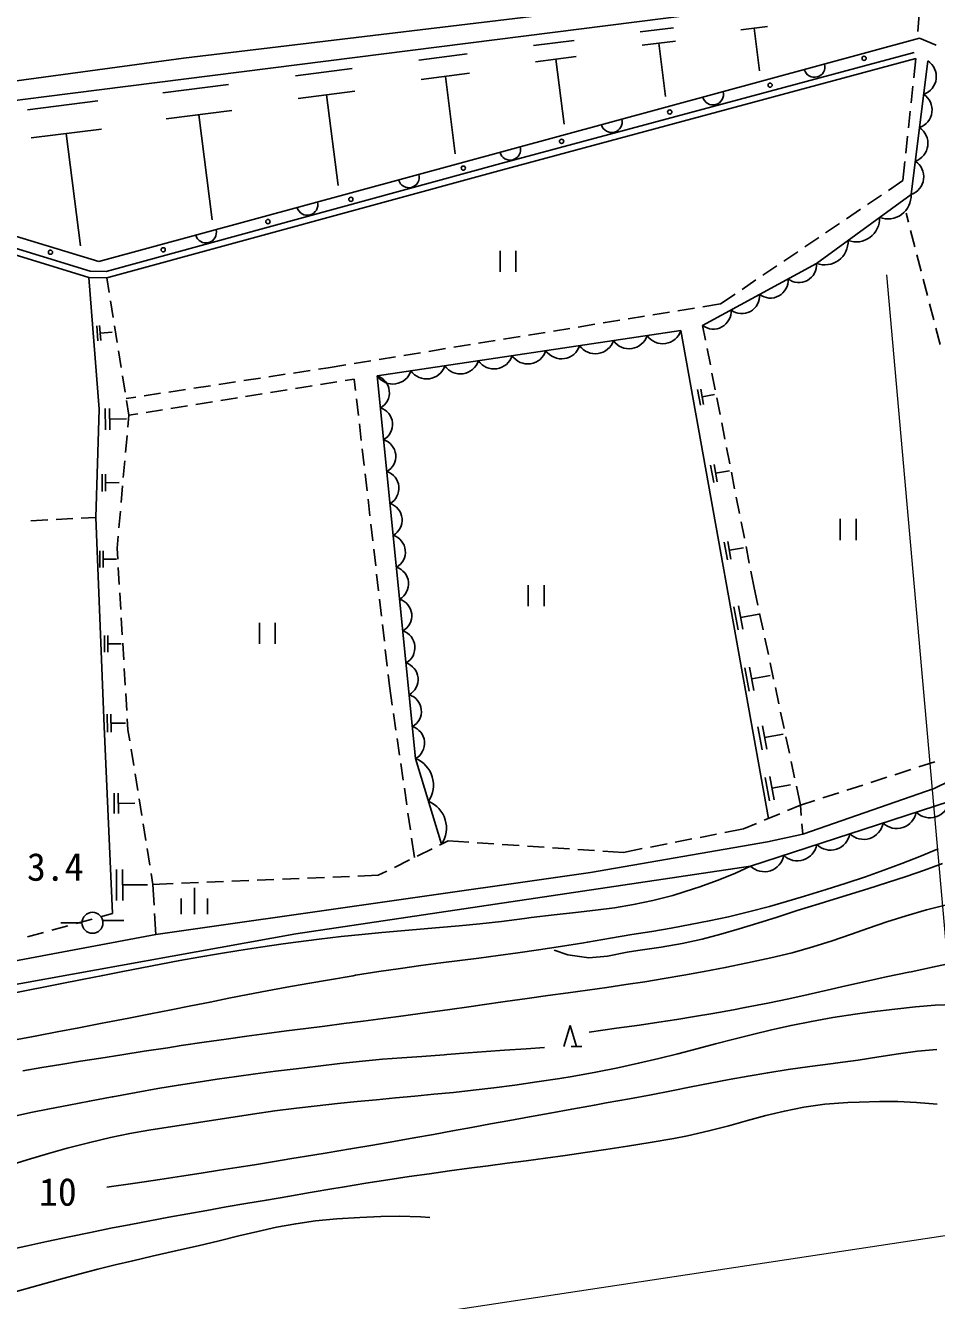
# Model space of a CAD drawing. Units: millimetres, scale not verified. Extents: x 40000 to 680000, y 20000 to 380000.
# Drawn here: x 301805 to 345144, y 264086 to 324722 of the extents above; entities that cross this region are included whole.
import ezdxf
from ezdxf.enums import TextEntityAlignment as Align

# ---------------------------------------------------------------- set-up
doc = ezdxf.new("R2010")
doc.units = ezdxf.units.MM
doc.header["$LTSCALE"] = 1000
doc.linetypes.add('CHAIN', pattern=[18.5, 12, -1.5, 3.5, -1.5])
for name, color, linetype, lineweight in [('M-BGD', 7, 'Continuous', 25), ('M-BMK', 2, 'CHAIN', 13), ('M-STR-HTXT', 7, 'Continuous', 13)]:
    doc.layers.add(name, color=color, linetype=linetype, lineweight=lineweight)
doc.styles.add('ＭＳ ゴシック', font='')
doc.styles.get('ＭＳ ゴシック').set_extended_font_data('MS Gothic')

msp = doc.modelspace()

# ---------------------------------------------------------------- linework, layer by layer
at = {"layer": 'M-BGD'}
for p, q in [((302676, 321324), (341477, 326243)), ((344402, 326330), (344252, 324442)), ((326934, 325281), (309326, 323170)), ((331053, 324414), (332640, 324616)), ((335840, 324508), (337107, 324669)), ((336473, 324588), (336731, 322561)), ((305295, 313497), (344328, 324115)), ((325976, 323769), (327906, 324014)), ((331134, 323780), (332720, 323981)), ((331927, 323880), (332250, 321342)), ((345124, 323784), (344328, 324115)), ((320516, 323074), (322815, 323367)), ((324425, 318152), (344082, 323440)), ((326074, 322997), (328004, 323242)), ((309326, 323170), (296630, 321456)), ((314645, 322328), (317341, 322671)), ((324504, 317862), (344160, 323151)), ((327039, 323119), (327431, 320032)), ((343933, 316686), (344733, 323040)), ((344160, 323151), (344063, 322236)), ((320633, 322155), (322932, 322447)), ((321782, 322301), (322250, 318622)), ((308332, 321526), (311455, 321923)), ((314782, 321250), (317478, 321592)), ((316130, 321421), (316679, 317107)), ((344021, 321838), (343937, 321043)), ((288134, 319462), (302676, 321324)), ((301905, 320709), (305247, 321133)), ((308491, 320276), (311614, 320673)), ((310052, 320475), (310688, 315477)), ((343895, 320645), (343811, 319849)), ((302075, 319372), (305417, 319797)), ((303746, 319584), (304426, 314238)), ((343769, 319452), (343685, 318656)), ((305642, 313016), (324425, 318152)), ((305678, 312715), (324504, 317862)), ((343643, 318258), (343546, 317344)), ((343546, 317344), (342853, 316876)), ((339438, 313409), (343933, 316686)), ((342522, 316652), (341859, 316204)), ((296889, 316054), (305295, 313497)), ((341527, 315980), (340865, 315532)), ((297450, 315312), (304875, 313039)), ((340533, 315308), (339870, 314861)), ((343808, 315365), (343696, 315797)), ((297457, 314996), (304826, 312740)), ((344109, 314203), (343908, 314978)), ((339539, 314637), (338876, 314189)), ((324383, 314005), (324383, 313005)), ((325133, 314005), (325133, 313005)), ((338544, 313965), (337881, 313517)), ((344410, 313041), (344209, 313816)), ((304875, 313039), (305642, 313016)), ((334015, 310456), (339438, 313409)), ((337550, 313293), (336887, 312845)), ((304826, 312740), (305678, 312715)), ((305311, 306479), (304826, 312740)), ((305678, 312715), (305790, 312016)), ((336555, 312622), (335893, 312174)), ((344710, 311880), (344510, 312654)), ((335561, 311950), (334868, 311482)), ((305853, 311621), (305979, 310831)), ((332444, 311088), (331654, 310959)), ((333629, 311280), (332839, 311152)), ((334868, 311482), (334023, 311345)), ((345011, 310718), (344811, 311492)), ((328891, 310510), (328101, 310381)), ((330075, 310702), (329286, 310574)), ((331260, 310895), (330470, 310767)), ((305253, 309730), (305191, 310435)), ((305394, 309742), (305332, 310447)), ((305363, 310095), (305928, 310144)), ((306042, 310436), (306168, 309646)), ((318538, 308054), (332984, 310212)), ((325337, 309932), (324548, 309803)), ((326522, 310124), (325732, 309996)), ((327706, 310317), (326917, 310189)), ((337146, 287007), (332984, 310212)), ((334015, 310456), (334153, 309755)), ((345312, 309556), (345111, 310331)), ((306231, 309251), (306357, 308461)), ((321784, 309354), (320995, 309225)), ((322969, 309546), (322179, 309418)), ((324153, 309739), (323363, 309611)), ((334230, 309362), (334385, 308577)), ((318231, 308776), (317441, 308647)), ((319415, 308969), (318626, 308840)), ((320600, 309161), (319810, 309033)), ((306420, 308066), (306546, 307276)), ((314165, 308135), (313374, 308014)), ((315352, 308316), (314561, 308195)), ((316201, 308446), (315747, 308376)), ((317046, 308583), (316201, 308446)), ((320366, 289862), (318538, 308054)), ((334462, 308185), (334616, 307400)), ((310607, 307591), (309816, 307470)), ((311793, 307772), (311002, 307652)), ((312979, 307954), (312188, 307833)), ((314648, 307456), (315438, 307583)), ((315833, 307646), (316623, 307773)), ((317018, 307837), (317442, 307905)), ((317442, 307905), (317504, 307366)), ((334056, 306697), (333925, 307429)), ((307048, 307048), (306593, 306978)), ((306609, 306881), (306720, 306182)), ((308234, 307229), (307443, 307108)), ((309420, 307410), (308630, 307289)), ((309909, 306694), (310699, 306821)), ((311094, 306885), (311884, 307012)), ((312279, 307075), (313068, 307202)), ((313463, 307265), (314253, 307392)), ((317549, 306969), (317641, 306174)), ((333910, 306671), (333778, 307403)), ((333990, 307063), (334576, 307168)), ((334693, 307007), (334848, 306222)), ((305153, 301327), (305311, 306479)), ((305610, 305497), (305601, 306507)), ((305812, 305499), (305803, 306508)), ((306720, 306182), (307144, 306250)), ((307539, 306314), (308329, 306441)), ((308724, 306504), (309514, 306631)), ((305807, 306004), (306615, 306011)), ((306720, 306182), (306670, 305616)), ((317687, 305777), (317778, 304982)), ((334925, 305830), (335079, 305045)), ((306635, 305218), (306565, 304421)), ((317824, 304585), (317916, 303790)), ((335156, 304653), (335310, 303868)), ((306530, 304022), (306459, 303225)), ((334544, 302984), (334396, 303811)), ((334709, 303013), (334561, 303841)), ((305456, 302567), (305449, 303384)), ((305619, 302569), (305612, 303385)), ((317962, 303393), (318053, 302598)), ((334635, 303427), (335297, 303546)), ((335388, 303475), (335542, 302690)), ((305615, 302977), (306268, 302983)), ((306424, 302827), (306354, 302030)), ((318099, 302201), (318191, 301406)), ((335619, 302298), (335773, 301513)), ((306318, 301632), (306248, 300835)), ((302064, 301170), (302863, 301211)), ((303263, 301231), (304062, 301272)), ((304461, 301292), (305153, 301327)), ((305555, 291380), (305153, 301327)), ((318236, 301009), (318328, 300214)), ((335850, 301120), (336005, 300335)), ((340565, 301252), (340565, 300252)), ((341315, 301252), (341315, 300252)), ((306213, 300436), (306163, 299870)), ((335197, 299309), (335045, 300155)), ((335366, 299340), (335214, 300185)), ((305342, 298939), (305335, 299734)), ((305501, 298941), (305494, 299735)), ((306163, 299870), (306194, 299339)), ((318374, 299816), (318465, 299022)), ((335290, 299762), (335966, 299884)), ((336082, 299943), (336236, 299158)), ((305498, 299338), (306133, 299343)), ((306218, 298940), (306266, 298141)), ((318511, 298624), (318603, 297830)), ((336313, 298765), (336451, 298064)), ((306290, 297742), (306338, 296943)), ((325725, 298105), (325725, 297105)), ((326475, 298105), (326475, 297105)), ((336451, 298064), (336645, 297155)), ((318648, 297432), (318740, 296637)), ((335926, 296014), (335728, 297119)), ((306362, 296544), (306409, 295745)), ((335705, 295974), (335507, 297079)), ((335827, 296566), (336711, 296725)), ((336728, 296764), (336894, 295981)), ((312939, 296317), (312939, 295317)), ((313689, 296317), (313689, 295317)), ((318786, 296240), (318877, 295445)), ((305571, 294917), (305564, 295709)), ((305729, 294919), (305722, 295710)), ((305725, 295315), (306359, 295320)), ((306433, 295346), (306481, 294547)), ((336978, 295590), (337144, 294808)), ((318923, 295048), (319015, 294253)), ((306505, 294148), (306553, 293350)), ((336229, 293063), (336031, 294168)), ((336450, 293102), (336252, 294207)), ((337227, 294417), (337394, 293634)), ((319061, 293856), (319123, 293318)), ((336351, 293655), (337235, 293813)), ((306576, 292950), (306624, 292152)), ((319123, 293318), (319255, 292402)), ((337477, 293243), (337644, 292460)), ((305705, 291111), (305698, 291968)), ((305876, 291112), (305869, 291970)), ((306648, 291752), (306680, 291221)), ((319313, 292006), (319427, 291214)), ((337727, 292069), (337893, 291287)), ((305949, 282487), (305555, 291380)), ((305873, 291541), (306559, 291547)), ((306680, 291221), (306763, 290707)), ((336846, 290267), (336648, 291373)), ((337067, 290307), (336869, 291412)), ((345032, 288440), (351142, 291447)), ((319485, 290818), (319599, 290026)), ((336968, 290860), (337853, 291018)), ((337977, 290895), (338143, 290113)), ((306827, 290312), (306954, 289523)), ((321601, 285788), (320366, 289862)), ((319657, 289631), (319771, 288839)), ((338227, 289722), (338393, 288939)), ((343166, 289092), (343928, 289338)), ((344308, 289461), (345069, 289707)), ((307018, 289128), (307146, 288338)), ((337195, 287853), (336997, 288958)), ((337416, 287892), (337218, 288998)), ((342024, 288723), (342786, 288969)), ((306031, 287241), (306023, 288215)), ((306226, 287242), (306218, 288216)), ((319829, 288443), (319944, 287651)), ((337317, 288445), (338201, 288604)), ((338476, 288548), (338670, 287639)), ((338787, 286256), (345032, 288440)), ((339741, 287985), (340502, 288231)), ((340882, 288354), (341644, 288600)), ((306222, 287729), (307001, 287736)), ((307210, 287943), (307338, 287153)), ((336298, 284744), (345751, 287819)), ((338058, 287385), (338670, 287639)), ((338670, 287639), (339360, 287862)), ((338711, 287147), (338670, 287639)), ((320001, 287255), (320116, 286464)), ((336950, 286926), (337689, 287232)), ((307401, 286758), (307529, 285969)), ((333895, 286112), (334680, 286266)), ((335072, 286343), (335969, 286519)), ((335969, 286519), (336580, 286772)), ((337101, 285892), (338787, 286256)), ((338787, 286256), (338745, 286748)), ((320173, 286068), (320306, 285152)), ((321508, 285742), (321918, 285944)), ((321918, 285944), (322891, 285880)), ((323290, 285854), (324089, 285802)), ((324488, 285776), (325286, 285723)), ((325685, 285697), (326484, 285645)), ((326883, 285619), (327681, 285566)), ((328683, 284436), (337101, 285892)), ((331540, 285651), (332325, 285804)), ((332717, 285881), (333502, 286035)), ((307593, 285574), (307721, 284784)), ((319354, 284684), (320072, 285037)), ((320431, 285213), (321149, 285566)), ((328080, 285540), (328878, 285488)), ((329278, 285462), (330251, 285398)), ((330251, 285398), (331147, 285574)), ((306140, 283110), (306128, 284580)), ((306434, 283112), (306422, 284582)), ((307784, 284389), (307867, 283875)), ((308009, 281491), (328683, 284436)), ((336298, 284744), (314663, 281530)), ((318585, 284306), (318995, 284508)), ((306428, 283847), (307604, 283857)), ((307867, 283875), (308830, 283914)), ((307926, 282883), (307867, 283875)), ((309229, 283930), (310029, 283962)), ((310429, 283978), (311228, 284010)), ((311628, 284026), (312427, 284058)), ((312827, 284075), (313626, 284107)), ((314026, 284123), (314825, 284155)), ((315225, 284171), (316024, 284203)), ((316424, 284219), (317223, 284251)), ((317623, 284267), (318585, 284306)), ((309217, 282459), (309217, 283209)), ((309842, 282459), (309842, 283709)), ((310467, 282459), (310467, 283209)), ((304492, 282048), (303492, 282048)), ((304211, 282009), (304983, 282221)), ((305369, 282327), (305949, 282487)), ((305478, 282165), (306478, 282157)), ((308009, 281491), (307950, 282483)), ((314663, 281530), (299837, 278848)), ((300735, 280128), (308009, 281491)), ((301897, 281373), (302669, 281585)), ((303054, 281691), (303826, 281903)), ((327421, 276160), (327721, 277160)), ((327721, 277160), (328021, 276160)), ((327771, 276160), (328271, 276160))]:
    msp.add_line(p, q, dxfattribs=at)
for points in [[(345225, 285566), (344356, 285201), (343501, 284863), (342643, 284546), (341766, 284240), (340854, 283938), (339890, 283633), (338857, 283316), (338278, 283142), (337201, 282831), (336196, 282566), (335245, 282337), (334329, 282139), (333429, 281962), (332528, 281799), (331607, 281642), (330647, 281484), (329629, 281316), (328536, 281131), (328365, 281102), (327254, 280916), (326216, 280755), (325234, 280613), (324294, 280486), (323378, 280368), (322472, 280253), (321557, 280137), (320620, 280014), (319643, 279879), (318610, 279726), (317506, 279550), (317389, 279531), (316273, 279343), (315229, 279160), (314241, 278982), (313296, 278806), (312381, 278631), (311481, 278456), (310583, 278279), (309672, 278098), (308735, 277911), (307757, 277718), (306725, 277516), (305626, 277303), (305455, 277271), (304347, 277059), (303313, 276863), (302337, 276678), (301403, 276502)], [(301217, 278699), (302332, 278921), (302341, 278923), (303452, 279142), (304495, 279350), (305483, 279547), (306429, 279735), (307346, 279914), (308248, 280087), (309148, 280253), (310058, 280415), (310992, 280574), (311962, 280731), (312982, 280887), (314066, 281044), (314658, 281126), (315776, 281270), (316821, 281392), (317808, 281495), (318755, 281584), (319675, 281666), (320586, 281743), (321502, 281822), (322440, 281908), (323414, 282004), (324442, 282117), (325538, 282251), (325864, 282294), (326961, 282430), (327970, 282542), (328916, 282649), (329826, 282767), (330727, 282912), (331644, 283101), (332606, 283352), (333637, 283681), (333833, 283750), (334754, 284079), (335589, 284416), (336298, 284744)], [(326956, 280752), (327610, 280525), (328597, 280379), (329490, 280465), (330429, 280644), (330939, 280724), (332040, 280884), (333049, 281069), (333989, 281277), (334886, 281507), (335763, 281758), (336645, 282029), (337557, 282319), (338523, 282627), (339567, 282952), (339817, 283028), (340890, 283356), (341882, 283665), (342813, 283963), (343701, 284257), (344568, 284555), (345434, 284864)], [(345750, 282938), (344675, 282668), (343696, 282383), (342784, 282089), (341913, 281789), (341055, 281488), (340181, 281190), (339266, 280901), (338281, 280624), (337257, 280377), (336146, 280137), (335093, 279922), (334089, 279728), (333123, 279552), (332187, 279392), (331270, 279245), (330364, 279106), (329460, 278974), (328547, 278846), (327616, 278718), (326658, 278587), (325663, 278451), (324623, 278306), (323527, 278149), (323001, 278072), (321876, 277909), (320809, 277759), (319793, 277621), (318818, 277492), (317874, 277370), (316952, 277253), (316042, 277138), (315135, 277023), (314221, 276905), (313291, 276784), (312335, 276655), (311344, 276518), (310308, 276369), (309218, 276207), (308575, 276109), (307453, 275936), (306394, 275773), (305387, 275618), (304422, 275466), (303489, 275317), (302576, 275166), (301674, 275010)], [(328628, 276849), (329924, 277030), (331007, 277183), (331942, 277321), (332793, 277452), (333624, 277588), (334500, 277739), (335484, 277916), (336026, 278015), (337119, 278225), (338114, 278431), (339045, 278634), (339941, 278838), (340836, 279044), (341760, 279255), (342745, 279473), (343823, 279699), (343936, 279722), (344946, 279944), (345849, 280132)], [(300923, 270469), (301884, 270773), (302906, 271078), (303790, 271327), (304863, 271606), (305847, 271835), (306775, 272024), (307678, 272187), (308586, 272334), (309532, 272479), (310547, 272633), (311472, 272778), (312597, 272950), (313670, 273101), (314698, 273233), (315688, 273349), (316647, 273453), (317583, 273548), (318503, 273636), (319414, 273721), (320322, 273805), (321236, 273892), (322162, 273985), (323108, 274087), (324081, 274201), (325087, 274330), (326135, 274477), (327231, 274645), (327819, 274741), (328930, 274939), (329979, 275149), (330974, 275367), (331927, 275592), (332846, 275822), (333742, 276054), (334625, 276285), (335505, 276514), (336392, 276739), (337296, 276956), (338227, 277164), (339195, 277360), (340210, 277543), (341282, 277709), (342074, 277814), (343164, 277948), (344150, 278056), (345079, 278132), (345992, 278169)], [(301137, 272824), (302052, 273024), (302950, 273206), (303869, 273383), (304849, 273567), (305932, 273769), (305965, 273776), (307073, 273980), (308107, 274163), (309083, 274327), (310019, 274476), (310931, 274613), (311837, 274742), (312753, 274865), (313696, 274985), (314683, 275107), (315731, 275233), (316763, 275355), (317840, 275472), (318796, 275558), (319711, 275627), (320662, 275694), (321727, 275773), (321842, 275782), (322868, 275861), (323724, 275926), (324585, 275988), (325622, 276062), (326494, 276123)], [(305678, 269470), (307019, 269671), (308193, 269847), (309231, 270004), (310168, 270147), (311034, 270281), (311865, 270411), (312692, 270543), (313549, 270681), (314468, 270831), (315482, 270998), (316151, 271108), (317271, 271295), (318326, 271475), (319327, 271649), (320287, 271819), (321215, 271985), (322123, 272150), (323023, 272315), (323926, 272481), (324842, 272650), (325784, 272823), (326762, 273002), (327788, 273187), (328873, 273381), (329426, 273479), (330535, 273678), (331568, 273872), (332541, 274061), (333473, 274243), (334379, 274419), (335277, 274590), (336184, 274756), (337116, 274916), (338090, 275070), (339124, 275219), (340234, 275363), (340330, 275375), (341419, 275522), (342408, 275674), (343336, 275819), (344239, 275942), (345155, 276030)], [(345180, 273421), (344188, 273505), (343307, 273546), (342431, 273551), (341457, 273525), (340922, 273503), (339830, 273421), (338836, 273281), (337911, 273096), (337026, 272878), (336152, 272640), (335259, 272392), (334319, 272149), (333301, 271920), (332642, 271796), (331518, 271605), (330447, 271431), (329421, 271271), (328434, 271124), (327478, 270988), (326546, 270859), (325630, 270735), (324722, 270615), (323816, 270495), (322904, 270373), (321978, 270248), (321031, 270116), (320056, 269975), (319045, 269824), (317991, 269658), (316887, 269477), (316466, 269406), (315343, 269215), (314280, 269035), (313266, 268862), (312294, 268695), (311353, 268533), (310435, 268372), (309531, 268210), (308631, 268046), (307727, 267878), (306810, 267702), (305870, 267518), (304899, 267323), (303888, 267114), (302827, 266890), (301826, 266675), (300719, 266426)], [(301133, 264455), (302397, 264805), (303469, 265099), (304402, 265350), (305250, 265572), (306067, 265777), (306907, 265978), (307825, 266190), (308873, 266424), (308943, 266440), (310027, 266689), (311024, 266930), (311960, 267160), (312860, 267373), (313751, 267566), (314658, 267733), (315607, 267871), (316623, 267975), (317714, 268040), (318716, 268080), (319583, 268093), (320612, 268063), (321043, 268040)]]:
    msp.add_lwpolyline(points, dxfattribs=at)
for centre, radius in [((341700, 323161), 100), ((337230, 321884), 100), ((332454, 320607), 100), ((327308, 319215), 100), ((322634, 317938), 100), ((317283, 316456), 100), ((313337, 315396), 100), ((308357, 314055), 100), ((302993, 313941), 100), ((304992, 282048), 500)]:
    msp.add_circle(centre, radius, dxfattribs=at)
for centre, radius, start, end in [((339336, 322757), 500, 195.21732, 15.21732), ((344245, 322294), 891, 288.8514, 56.80987), ((334511, 321444), 500, 195.21732, 15.21732), ((344045, 320706), 891, 288.8514, 56.80987), ((329687, 320132), 500, 195.21732, 15.21732), ((343845, 319117), 891, 288.8514, 56.80987), ((324862, 318820), 500, 195.21732, 15.21732), ((343645, 317529), 891, 288.8514, 56.80987), ((320037, 317507), 500, 195.21732, 15.21732), ((342825, 316633), 1110, 249.41509, 2.76069), ((315212, 316195), 500, 195.21732, 15.21732), ((341326, 315540), 1110, 249.41509, 2.76069), ((310388, 314882), 500, 195.21732, 15.21732), ((339828, 314448), 1110, 249.41509, 2.76069), ((338595, 313344), 846, 232.69994, 4.44726), ((337239, 312605), 846, 232.69994, 4.44726), ((335883, 311867), 846, 232.69994, 4.44726), ((334528, 311129), 846, 232.69994, 4.44726), ((330516, 310257), 908, 215.21543, 341.77634), ((332121, 310496), 908, 215.21543, 341.77634), ((325701, 309537), 908, 215.21543, 341.77634), ((327306, 309777), 908, 215.21543, 341.77634), ((328911, 310017), 908, 215.21543, 341.77634), ((322490, 309058), 908, 215.21543, 341.77634), ((324095, 309298), 908, 215.21543, 341.77634), ((319280, 308578), 908, 215.21543, 341.77634), ((318285, 307263), 830, 299.184, 72.29325), ((320885, 308818), 908, 215.21543, 341.77634), ((318438, 305747), 830, 299.184, 72.29325), ((318590, 304231), 830, 299.184, 72.29325), ((318742, 302715), 830, 299.184, 72.29325), ((318895, 301199), 830, 299.184, 72.29325), ((319047, 299683), 830, 299.184, 72.29325), ((319199, 298167), 830, 299.184, 72.29325), ((319352, 296651), 830, 299.184, 72.29325), ((319504, 295135), 830, 299.184, 72.29325), ((319656, 293619), 830, 299.184, 72.29325), ((319809, 292103), 830, 299.184, 72.29325), ((319961, 290587), 830, 299.184, 72.29325), ((319830, 288587), 1383, 326.53775, 67.19983), ((320448, 286551), 1383, 326.53775, 67.19983), ((344828, 287977), 936, 225.78719, 350.24476), ((343253, 287465), 936, 225.78719, 350.24476), ((340102, 286440), 936, 225.78719, 350.24476), ((341677, 286952), 936, 225.78719, 350.24476), ((338526, 285928), 936, 225.78719, 350.24476), ((336951, 285415), 936, 225.78719, 350.24476)]:
    msp.add_arc(centre, radius, start, end, dxfattribs=at)
at = {"layer": 'M-BMK'}
msp.add_arc((343196, 319406), 10584, 7.84613, 96.94147, dxfattribs=at)
at = {"layer": 'M-STR-HTXT'}
for p, q in [((346864, 266722), (342789, 312862)), ((230591, 249818), (346830, 267366))]:
    msp.add_line(p, q, dxfattribs=at)

# ---------------------------------------------------------------- texts
at = {"layer": 'M-BGD', "style": 'ＭＳ ゴシック'}
for s, p in [('3.4', (301874, 283652)), ('10', (302448, 268197))]:
    msp.add_text(s, height=1320, dxfattribs=at).set_placement(p, align=Align.BOTTOM_LEFT)

doc.saveas('drawing.dxf')
